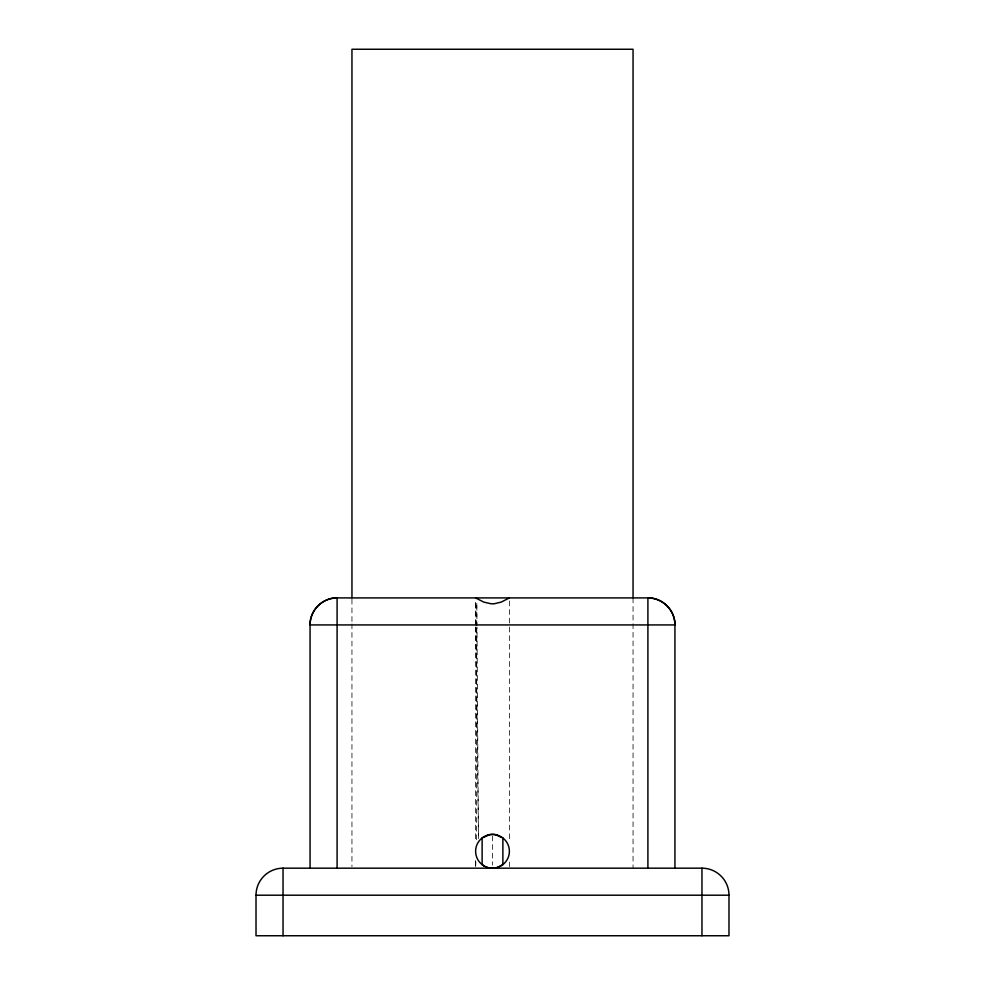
<?xml version="1.0" encoding="UTF-8"?>
<svg xmlns="http://www.w3.org/2000/svg" width="985" height="985" viewBox="0 0 985 985"><rect width="100%" height="100%" fill="white"/><g stroke="black" fill="none" stroke-linecap="round" stroke-linejoin="round"><path stroke-width="0.74" stroke-dasharray="4.92 3.69" d="M476.506 839.762L476.765 626.989M476.765 625.463L476.789 602.5L476.986 625.537M475.669 866.689L475.903 860.755M475.927 625.537L475.644 600.973L475.607 625.549M475.952 627.063L478.439 838.851L476.999 627.063M633.047 597.907L633.047 868.179M509.393 600.973L509.393 625.549M509.393 627.088L509.393 840.537M509.393 862.035L509.393 866.64M492.5 835.933L492.5 865.113M475.607 627.088L475.607 840.537M475.607 860.508L475.607 866.64M351.953 599.299L351.953 622.483M351.953 623.887L351.953 866.64"/><path stroke-width="1.48" d="M509.368 597.92L501.267 602.081L494.236 603.756A13.224 8.397 -0.1 0 1 490.776 603.707L483.733 602.094L475.632 597.92M487.858 835.009L489.323 834.677M283.04 868.179L701.96 868.179A27.026 27.026 0 0 1 728.986 895.205L728.986 935.75L256.014 935.75L256.014 895.205A27.026 27.026 0 0 1 283.04 868.179L283.04 935.75M256.014 895.205L728.986 895.205M495.677 834.677L497.142 835.021M487.083 867.292L485.79 866.788M484.521 866.184L482.121 864.621L482.121 837.952L489.767 834.615A12.079 8.533 0 0 1 495.233 834.615L502.879 837.952L502.879 864.621L497.253 867.502A12.411 8.779 0 0 1 488.929 867.834M701.96 868.179L701.96 935.75M674.934 868.179L674.934 624.933C675.304 610.491 662.351 597.538 647.908 597.907L337.092 597.907C322.649 597.538 309.696 610.491 310.066 624.933L310.066 868.179M647.908 868.179L647.908 597.907A27.026 27.026 0 0 1 674.934 624.933L310.066 624.933A27.026 27.026 0 0 1 337.092 597.907L337.092 868.179M633.047 597.76L633.047 49.25L351.953 49.25L351.953 597.76M484.054 865.913A16.893 16.893 0 0 0 509.393 851.286A16.893 16.893 0 0 0 484.054 836.659A16.893 16.893 0 0 0 484.054 865.913"/></g></svg>
